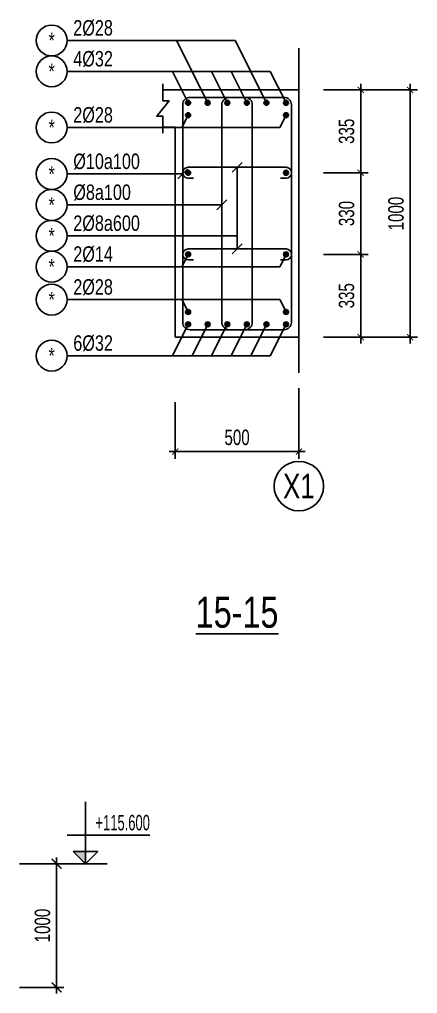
# Model space of a CAD drawing. Header units: millimetres. Extents: x -25284 to 100333, y 0 to 76881.
# Drawn here: x 28492 to 31713, y 9469 to 17349 of the extents above; entities that cross this region are included whole.
import ezdxf
from ezdxf.enums import TextEntityAlignment as Align

# ---------------------------------------------------------------- set-up
doc = ezdxf.new("R2010")
doc.units = ezdxf.units.MM
doc.header["$LTSCALE"] = 500
doc.header["$MEASUREMENT"] = 0
doc.linetypes.add('CENTER', pattern=[2, 1.25, -0.25, 0.25, -0.25])
for name, color, linetype in [('CHI', 1, 'Continuous'), ('DIM', 1, 'Continuous'), ('KCS_AXIS_SUB', 5, 'CENTER'), ('KCS_BORDER', 3, 'Continuous'), ('KCS_CHI', 1, 'Continuous'), ('KCS_DIM', 1, 'Continuous'), ('KCS_HATCH', 201, 'Continuous'), ('KCS_SNODE', 6, 'Continuous'), ('KCS_STEEL', 4, 'Continuous'), ('KCS_TEXT', 2, 'Continuous'), ('KCS_TEXT_TK', 2, 'Continuous'), ('KCS_TEXT_TMCS', 4, 'Continuous')]:
    doc.layers.add(name, color=color, linetype=linetype)
doc.styles.add('KCS_BIGTEXT', font='arial.ttf', dxfattribs={"width": 0.75})
doc.styles.add('KCS_SMTEXT', font='arial.ttf', dxfattribs={"width": 0.7})
doc.dimstyles.new('KCS_DIM50', dxfattribs={"dimscale": 50, "dimtxt": 2.5, "dimasz": 1.6, "dimexe": 1.2, "dimexo": 0, "dimgap": 1, "dimtad": 1, "dimdec": 0, "dimzin": 0, "dimdsep": 46, "dimtxsty": 'KCS_SMTEXT', "dimblk": 'ARCHTICK', "dimcen": 0, "dimdle": 1, "dimclrd": 256, "dimclre": 256, "dimclrt": 2, "dimadec": 0, "dimazin": 0, "dimtfac": 1, "dimtdec": 0, "dimtix": 1, "dimtmove": 2, "dimatfit": 3, "dimfxl": 1, "dimtolj": 1, "dimtzin": 0, "dimarcsym": 0})
doc.dimstyles.new('KCS_DIM50_25', dxfattribs={"dimtxt": 125, "dimasz": 50, "dimexe": 60, "dimexo": 0, "dimgap": 50, "dimtad": 1, "dimdec": 0, "dimlfac": 0.5, "dimzin": 13, "dimdsep": 46, "dimtxsty": 'KCS_SMTEXT', "dimblk": 'ARCHTICK', "dimblk1": 'ARCHTICK', "dimcen": 0, "dimdle": 50, "dimclrd": 1, "dimclre": 1, "dimclrt": 2, "dimadec": 0, "dimazin": 0, "dimtfac": 1, "dimtdec": 0, "dimtix": 1, "dimtmove": 2, "dimatfit": 3, "dimfxl": 1, "dimtolj": 1, "dimtzin": 13, "dimarcsym": 0})

# ---------------------------------------------------------------- blocks, each defined once
blk = doc.blocks.new('_ArchTick')
at = {"color": 0, "linetype": 'ByBlock', "const_width": 0.15}
blk.add_lwpolyline([(-0.5, -0.5), (0.5, 0.5)], dxfattribs=at)
blk = doc.blocks.new('*D491')
at = {"layer": 'Defpoints', "color": 0, "transparency": 16777216}
for p in [(29752.7, 14254), (30752.7, 14254), (30752.7, 13854)]:
    blk.add_point(p, dxfattribs=at)
at = {"layer": 'KCS_DIM', "color": 1, "lineweight": -2, "transparency": 16777216}
for p, q in [((29752.7, 14254), (29752.7, 13794)), ((30752.7, 14254), (30752.7, 13794)), ((29702.7, 13854), (30802.7, 13854))]:
    blk.add_line(p, q, dxfattribs=at)
at = {"layer": 'KCS_DIM', "color": 1, "lineweight": -2, "transparency": 16777216, "xscale": 50, "yscale": 50, "zscale": 50, "rotation": 180}
blk.add_blockref('_ArchTick', (29752.7, 13854), dxfattribs=at)
at = {"layer": 'KCS_DIM', "color": 1, "lineweight": -2, "transparency": 16777216, "xscale": 50, "yscale": 50, "zscale": 50}
blk.add_blockref('_ArchTick', (30752.7, 13854), dxfattribs=at)
at = {"layer": 'KCS_DIM', "color": 2, "transparency": 16777216, "insert": (30252.7, 13967.8), "char_height": 125, "attachment_point": 5, "style": 'KCS_SMTEXT'}
blk.add_mtext('\\A1;500', dxfattribs=at)
blk = doc.blocks.new('*D492')
at = {"layer": 'Defpoints', "color": 0, "transparency": 16777216}
for p in [(30952.7, 16109), (31252.7, 16109), (30952.7, 15449)]:
    blk.add_point(p, dxfattribs=at)
at = {"layer": 'KCS_DIM', "color": 1, "lineweight": -2, "transparency": 16777216}
for p, q in [((31252.7, 15399), (31252.7, 16159)), ((30952.7, 16109), (31312.7, 16109)), ((30952.7, 15449), (31312.7, 15449))]:
    blk.add_line(p, q, dxfattribs=at)
at = {"layer": 'KCS_DIM', "color": 1, "lineweight": -2, "transparency": 16777216, "xscale": 50, "yscale": 50, "zscale": 50}
for p, rotation in [((31252.7, 16109), 90), ((31252.7, 15449), 270)]:
    blk.add_blockref('_ArchTick', p, dxfattribs=dict(at, rotation=rotation))
at = {"layer": 'KCS_DIM', "color": 2, "transparency": 16777216, "insert": (31138.8, 15779), "char_height": 125, "attachment_point": 5, "rotation": 90, "style": 'KCS_SMTEXT'}
blk.add_mtext('\\A1;330', dxfattribs=at)
blk = doc.blocks.new('*D493')
at = {"layer": 'Defpoints', "color": 0, "transparency": 16777216}
for p in [(30952.7, 16779), (30952.7, 16109), (31252.7, 16109)]:
    blk.add_point(p, dxfattribs=at)
at = {"layer": 'KCS_DIM', "color": 1, "lineweight": -2, "transparency": 16777216}
for p, q in [((31252.7, 16829), (31252.7, 16059)), ((30952.7, 16779), (31312.7, 16779)), ((30952.7, 16109), (31312.7, 16109))]:
    blk.add_line(p, q, dxfattribs=at)
at = {"layer": 'KCS_DIM', "color": 1, "lineweight": -2, "transparency": 16777216, "xscale": 50, "yscale": 50, "zscale": 50}
for p, rotation in [((31252.7, 16779), 90), ((31252.7, 16109), 270)]:
    blk.add_blockref('_ArchTick', p, dxfattribs=dict(at, rotation=rotation))
at = {"layer": 'KCS_DIM', "color": 2, "transparency": 16777216, "insert": (31138.8, 16444), "char_height": 125, "attachment_point": 5, "rotation": 90, "style": 'KCS_SMTEXT'}
blk.add_mtext('\\A1;335', dxfattribs=at)
blk = doc.blocks.new('*D494')
at = {"layer": 'Defpoints', "color": 0, "transparency": 16777216}
for p in [(30952.7, 15449), (31252.7, 15449), (30952.7, 14779)]:
    blk.add_point(p, dxfattribs=at)
at = {"layer": 'KCS_DIM', "color": 1, "lineweight": -2, "transparency": 16777216}
for p, q in [((30952.7, 15449), (31312.7, 15449)), ((31252.7, 14729), (31252.7, 15499)), ((30952.7, 14779), (31312.7, 14779))]:
    blk.add_line(p, q, dxfattribs=at)
at = {"layer": 'KCS_DIM', "color": 1, "lineweight": -2, "transparency": 16777216, "xscale": 50, "yscale": 50, "zscale": 50}
for p, rotation in [((31252.7, 15449), 90), ((31252.7, 14779), 270)]:
    blk.add_blockref('_ArchTick', p, dxfattribs=dict(at, rotation=rotation))
at = {"layer": 'KCS_DIM', "color": 2, "transparency": 16777216, "insert": (31138.8, 15114), "char_height": 125, "attachment_point": 5, "rotation": 90, "style": 'KCS_SMTEXT'}
blk.add_mtext('\\A1;335', dxfattribs=at)
blk = doc.blocks.new('*D495')
at = {"layer": 'Defpoints', "color": 0, "transparency": 16777216}
for p in [(30952.7, 16779), (30952.7, 14779), (31652.7, 14779)]:
    blk.add_point(p, dxfattribs=at)
at = {"layer": 'KCS_DIM', "color": 1, "lineweight": -2, "transparency": 16777216}
for p, q in [((31652.7, 16829), (31652.7, 14729)), ((30952.7, 16779), (31712.7, 16779)), ((30952.7, 14779), (31712.7, 14779))]:
    blk.add_line(p, q, dxfattribs=at)
at = {"layer": 'KCS_DIM', "color": 1, "lineweight": -2, "transparency": 16777216, "xscale": 50, "yscale": 50, "zscale": 50}
for p, rotation in [((31652.7, 16779), 90), ((31652.7, 14779), 270)]:
    blk.add_blockref('_ArchTick', p, dxfattribs=dict(at, rotation=rotation))
at = {"layer": 'KCS_DIM', "color": 2, "transparency": 16777216, "insert": (31538.9, 15779), "char_height": 125, "attachment_point": 5, "rotation": 90, "style": 'KCS_SMTEXT'}
blk.add_mtext('\\A1;1000', dxfattribs=at)
blk = doc.blocks.new('KCS_SNODE')
at = {"layer": 'KCS_SNODE'}
blk.add_hatch(color=256, dxfattribs=at).paths.add_polyline_path([(-10, 0, 1), (10, 0, 1)])
blk.add_circle((0, 0), 10, dxfattribs=at)
blk = doc.blocks.new('COS_CD')
at = {"layer": 'KCS_HATCH'}
blk.add_hatch(color=256, dxfattribs=at).paths.add_polyline_path([(37.5, 50), (87.5, 0), (87.5, 50)])
at = {"layer": 'CHI'}
for q in [(37.5, 50), (137.5, 50)]:
    blk.add_line((87.5, 0), q, dxfattribs=at)
at = {"layer": 'DIM'}
for p, q in [((37.5, 50), (137.5, 50)), ((87.5, 0), (87.5, 50)), ((0, 0), (175, 0))]:
    blk.add_line(p, q, dxfattribs=at)
blk = doc.blocks.new('*D569')
at = {"layer": 'Defpoints', "color": 0, "transparency": 16777216}
for p in [(28492.3, 10519.3), (28492.3, 9519.3), (28792.3, 9519.3)]:
    blk.add_point(p, dxfattribs=at)
at = {"layer": 'KCS_DIM', "lineweight": -2, "transparency": 16777216}
for p, q in [((28792.3, 10569.3), (28792.3, 9469.3)), ((28492.3, 10519.3), (28852.3, 10519.3)), ((28492.3, 9519.3), (28852.3, 9519.3))]:
    blk.add_line(p, q, dxfattribs=at)
at = {"layer": 'KCS_DIM', "lineweight": -2, "transparency": 16777216, "xscale": 80, "yscale": 80, "zscale": 80}
for p, rotation in [((28792.3, 10519.3), 90), ((28792.3, 9519.3), 270)]:
    blk.add_blockref('_ArchTick', p, dxfattribs=dict(at, rotation=rotation))
at = {"layer": 'KCS_DIM', "color": 2, "transparency": 16777216, "insert": (28678.4, 10019.3), "char_height": 125, "attachment_point": 5, "rotation": 90, "style": 'KCS_SMTEXT'}
blk.add_mtext('\\A1;1000', dxfattribs=at)

msp = doc.modelspace()

# ---------------------------------------------------------------- linework, layer by layer
at = {"layer": 'KCS_AXIS_SUB'}
msp.add_line((30752.7, 17116.5), (30752.7, 14254), dxfattribs=at)
at = {"layer": 'KCS_BORDER'}
for p, q in [((29752.7, 16779), (29652.7, 16779)), ((29752.7, 16779), (30752.7, 16779)), ((30752.7, 16779), (30752.7, 14779)), ((29752.7, 16479), (29652.7, 16479)), ((29752.7, 14779), (29752.7, 16479)), ((29752.7, 14779), (30752.7, 14779))]:
    msp.add_line(p, q, dxfattribs=at)
at = {"layer": 'KCS_BORDER', "color": 1}
msp.add_lwpolyline([(29652.7, 16429), (29652.7, 16566.5), (29602.7, 16566.5), (29702.7, 16691.5), (29652.7, 16691.5), (29652.7, 16829)], dxfattribs=at)
at = {"layer": 'KCS_CHI'}
for p, q in [((28877.7, 17179), (30238.3, 17179)), ((30015.1, 16675), (29763.1, 17179)), ((30490.3, 16675), (30238.3, 17179)), ((28877.7, 16929), (30521.7, 16929)), ((29856.7, 16675), (29729.7, 16929)), ((30173.5, 16675), (30046.5, 16929)), ((30331.9, 16675), (30204.9, 16929)), ((30648.7, 16675), (30521.7, 16929)), ((29856.7, 16575), (29806.7, 16475)), ((30648.7, 16575), (30598.7, 16475)), ((28877.7, 16475), (30598.7, 16475)), ((28877.7, 16099), (29812.7, 16099)), ((30252.7, 16153), (30252.7, 15493)), ((28877.7, 15849), (30129.5, 15849)), ((28877.7, 15599), (30252.7, 15599)), ((29856.7, 15449), (29806.7, 15349)), ((30648.7, 15449), (30598.7, 15349)), ((28877.7, 15349), (30598.7, 15349)), ((28877.7, 15083), (30598.7, 15083)), ((29856.7, 14983), (29806.7, 15083)), ((30648.7, 14983), (30598.7, 15083)), ((29856.7, 14883), (29729.7, 14629)), ((30015.1, 14883), (29888.1, 14629)), ((30173.5, 14883), (30046.5, 14629)), ((30331.9, 14883), (30204.9, 14629)), ((30490.3, 14883), (30363.3, 14629)), ((30648.7, 14883), (30521.7, 14629)), ((28877.7, 14629), (30521.7, 14629)), ((29027.3, 10519.3), (29027.3, 11019.3)), ((28877.3, 10749.3), (29547.3, 10749.3))]:
    msp.add_line(p, q, dxfattribs=at)
at = {"layer": 'KCS_CHI', "color": 3}
for p, q in [((30212.7, 16113), (30292.7, 16193)), ((29772.7, 16059), (29852.7, 16139)), ((30089.5, 15809), (30169.5, 15889)), ((30212.7, 15453), (30292.7, 15533))]:
    msp.add_line(p, q, dxfattribs=at)
at = {"layer": 'KCS_CHI'}
msp.add_circle((30752.7, 13574), 200, dxfattribs=at)
at = {"layer": 'KCS_STEEL'}
for points in [[(29812.7, 16659), (29812.7, 14899, 0.414214), (29872.7, 14839), (30632.7, 14839, 0.414214), (30692.7, 14899), (30692.7, 16659, 0.414214), (30632.7, 16719), (29872.7, 16719, 0.414214), (29812.7, 16659)], [(30129.5, 16659), (30129.5, 14899, 0.414214), (30189.5, 14839), (30315.9, 14839, 0.414214), (30375.9, 14899), (30375.9, 16659, 0.414214), (30315.9, 16719), (30189.5, 16719, 0.414214), (30129.5, 16659)], [(29900.7, 16065), (29856.7, 16065, -1), (29856.7, 16153), (30648.7, 16153, -1), (30648.7, 16065), (30604.7, 16065)], [(29900.7, 15405), (29856.7, 15405, -1), (29856.7, 15493), (30648.7, 15493, -1), (30648.7, 15405), (30604.7, 15405)]]:
    msp.add_lwpolyline(points, format="xyb", dxfattribs=at)
at = {"layer": 'KCS_TEXT_TK', "color": 1}
for centre in [(28752.7, 17179), (28752.7, 16929), (28752.7, 16475), (28752.7, 16099), (28752.7, 15849), (28752.7, 15599), (28752.7, 15349), (28752.7, 15083), (28752.7, 14629)]:
    msp.add_circle(centre, 125, dxfattribs=at)

# ---------------------------------------------------------------- block references
at = {"layer": 'KCS_CHI', "xscale": 2, "yscale": 2, "zscale": 2}
msp.add_blockref('COS_CD', (28852.3, 10519.3), dxfattribs=at)
at = {"layer": 'KCS_STEEL', "xscale": 2, "yscale": 2, "zscale": 2}
for p in [(29856.7, 16675), (30015.1, 16675), (30173.5, 16675), (30331.9, 16675), (30490.3, 16675), (30648.7, 16675), (29856.7, 16575), (30648.7, 16575), (29856.7, 16109), (30648.7, 16109), (29856.7, 15449), (30648.7, 15449), (29856.7, 14983), (30648.7, 14983), (29856.7, 14883), (30015.1, 14883), (30173.5, 14883), (30331.9, 14883), (30490.3, 14883), (30648.7, 14883)]:
    msp.add_blockref('KCS_SNODE', p, dxfattribs=at)

# ---------------------------------------------------------------- texts
at = {"layer": 'KCS_TEXT', "style": 'KCS_SMTEXT', "width": 0.75}
for s, p in [('2%%c28', (28927.7, 17219)), ('4%%c32', (28927.7, 16969)), ('2%%c28', (28927.7, 16515)), ('%%C10a100', (28927.7, 16139)), ('%%C8a100', (28927.7, 15889)), ('2%%C8a600', (28927.7, 15639)), ('2%%c14', (28927.7, 15389)), ('2%%c28', (28927.7, 15123)), ('6%%c32', (28927.7, 14669))]:
    msp.add_text(s, height=125, dxfattribs=at).set_placement(p)
at = {"layer": 'KCS_TEXT', "color": 4, "style": 'KCS_BIGTEXT', "width": 0.75}
msp.add_text('X1', height=200, dxfattribs=at).set_placement((30752.7, 13574), align=Align.MIDDLE_CENTER)
at = {"layer": 'KCS_TEXT', "style": 'KCS_SMTEXT', "width": 0.6}
msp.add_text('+115.600', height=125, dxfattribs=at).set_placement((29547.3, 10789.3), align=Align.RIGHT)
at = {"layer": 'KCS_TEXT_TK', "style": 'KCS_SMTEXT', "width": 0.75}
for p in [(28752.7, 17179), (28752.7, 16929), (28752.7, 16475), (28752.7, 16099), (28752.7, 15849), (28752.7, 15599), (28752.7, 15349), (28752.7, 15083), (28752.7, 14629)]:
    msp.add_text('*', height=125, dxfattribs=at).set_placement(p, align=Align.MIDDLE_CENTER)
at = {"layer": 'KCS_TEXT_TMCS', "color": 4, "style": 'KCS_SMTEXT', "width": 0.75}
msp.add_text('%%u15-15', height=250, dxfattribs=at).set_placement((30252.7, 12429), align=Align.CENTER)

# ---------------------------------------------------------------- dimensions: what is measured, and where the dimension line sits
at = {"layer": 'KCS_DIM'}
for base, p1, p2, dimstyle, picture, middle in [((31252.7, 16109), (30952.7, 16779), (30952.7, 16109), 'KCS_DIM50_25', '*D493', (31138.8, 16444)), ((31652.7, 14779), (30952.7, 16779), (30952.7, 14779), 'KCS_DIM50_25', '*D495', (31538.9, 15779)), ((31252.7, 16109), (30952.7, 15449), (30952.7, 16109), 'KCS_DIM50_25', '*D492', (31138.8, 15779)), ((31252.7, 15449), (30952.7, 14779), (30952.7, 15449), 'KCS_DIM50_25', '*D494', (31138.8, 15114)), ((28792.3, 9519.3), (28492.3, 10519.3), (28492.3, 9519.3), 'KCS_DIM50', '*D569', (28678.4, 10019.3))]:
    dim = msp.add_linear_dim(base=base, p1=p1, p2=p2, angle=90, dimstyle=dimstyle, dxfattribs=at)
    dim.commit()
    dim.dimension.update_dxf_attribs({"geometry": picture, "text_midpoint": middle})
dim = msp.add_linear_dim(base=(30752.7, 13854), p1=(29752.7, 14254), p2=(30752.7, 14254), dimstyle='KCS_DIM50_25', dxfattribs=at)
dim.commit()
dim.dimension.update_dxf_attribs({"geometry": '*D491', "text_midpoint": (30252.7, 13967.8)})

doc.saveas('drawing.dxf')
